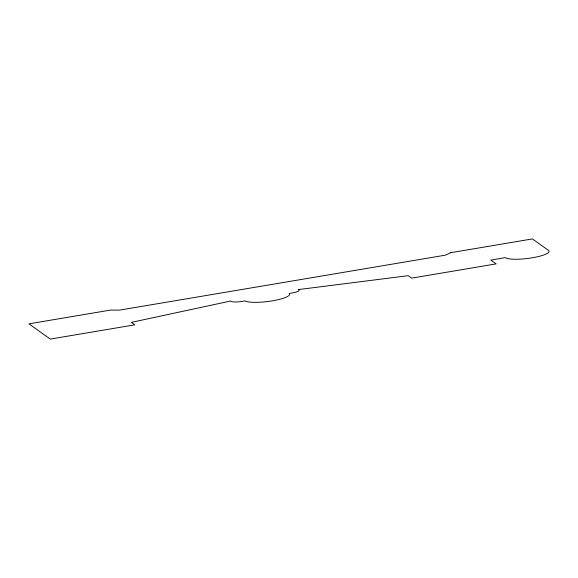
<?xml version="1.0" encoding="UTF-8"?>
<svg xmlns="http://www.w3.org/2000/svg" width="578" height="578" viewBox="0 0 578 578"><rect width="100%" height="100%" fill="white"/><g stroke="black" fill="none" stroke-linecap="round" stroke-linejoin="round"><path stroke-width="0.87" d="M450.739 252.694L445.327 255.173L119.538 310.126L110.564 310.068L28.9 323.846L50.3 339.084L134.782 324.836L131.343 322.38L230.701 301.008A9.421 1.907 -7 0 0 244.891 300.863A23.012 4.667 -7 0 0 272.303 300.856A23.012 4.667 -7 0 0 289.188 293.386A9.421 1.907 -7 0 0 298.378 289.592L408.22 275.677L411.659 278.134L496.141 263.879L490.809 260.078L505.309 257.636A22.39 4.537 -7 0 0 532.222 257.795A22.39 4.537 -7 0 0 548.464 250.353L532.396 238.916L450.739 252.694"/></g></svg>
